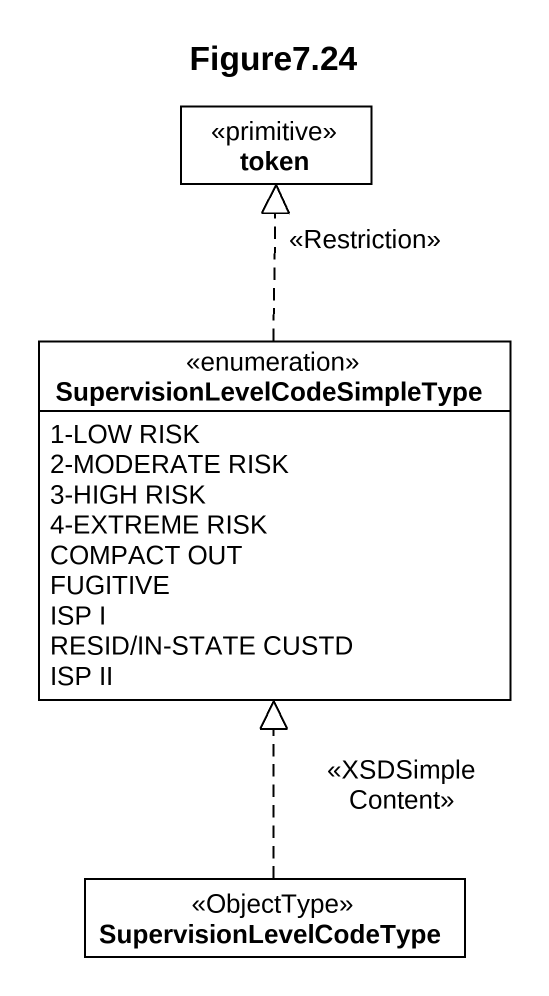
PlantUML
@startuml
title Figure7.24
hide circle
hide empty members
class token <<primitive>>
enum "SupervisionLevelCodeSimpleType" as SupervisionLevelCodeSimpleTy {
  1-LOW RISK
  2-MODERATE RISK
  3-HIGH RISK
  4-EXTREME RISK
  COMPACT OUT
  FUGITIVE
  ISP I
  RESID/IN-STATE CUSTD
  ISP II
}
class SupervisionLevelCodeType <<ObjectType>>
SupervisionLevelCodeSimpleTy .up.|> token : <<Restriction>>
SupervisionLevelCodeType .up.|> SupervisionLevelCodeSimpleTy : <<XSDSimpleContent>>
@enduml
